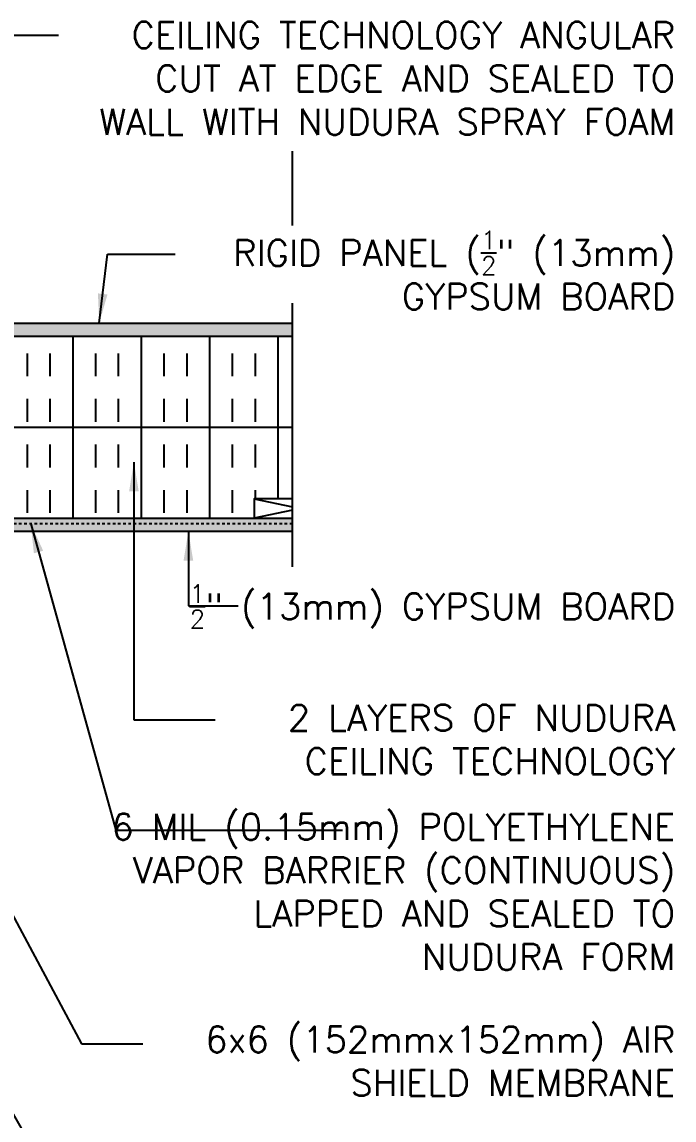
# Model space of a CAD drawing. Header units: inches. Extents: x 339 to 425, y -51 to 67.
# Drawn here: x 400.05 to 425.08, y -11.69 to 30.48 of the extents above; entities that cross this region are included whole.
import ezdxf

# ---------------------------------------------------------------- set-up
doc = ezdxf.new("R2010")
doc.units = ezdxf.units.IN
doc.header["$LTSCALE"] = 0.5
doc.header["$MEASUREMENT"] = 0
doc.linetypes.add('HIDDEN2', pattern=[0.1875, 0.125, -0.0625])
for name, color, linetype in [('HATCH', 12, 'Continuous'), ('line25', 2, 'Continuous'), ('LINE9', 9, 'Continuous'), ('TEXT', 4, 'Continuous')]:
    doc.layers.add(name, color=color, linetype=linetype)
doc.styles.add('DIM', font='romans.shx', dxfattribs={"width": 0.7})
doc.styles.add('ROMANS', font='romans.shx', dxfattribs={"height": 1.125})
doc.dimstyles.new('ext_12', dxfattribs={"dimscale": 12, "dimtxt": 0.09375, "dimasz": 0.09375, "dimexe": 0.09375, "dimexo": 0.0625, "dimgap": 0.0625, "dimtad": 1, "dimdec": 1, "dimzin": 3, "dimdsep": 46, "dimlunit": 4, "dimtxsty": 'DIM', "dimcen": 0.09, "dimdle": 0.09375, "dimclrt": 4, "dimadec": 0, "dimazin": 0, "dimtfac": 1, "dimtdec": 1, "dimtmove": 2, "dimatfit": 3, "dimfxl": 1, "dimfrac": 2, "dimtolj": 1, "dimtzin": 0, "dimarcsym": 0})
pattern_1 = [(90, (220.883, -16.3756), (-2.625, 2e-16), []), (90, (220.008, -16.3756), (-2.625, 2e-16), [0.875, -0.875]), (90, (219.133, -16.3756), (-2.625, 2e-16), [0.875, -0.875])]
pattern_2 = [(37.5, (220.88293, -16.3756), (-0.0157483, 0.48170594), [0, -0.38, 0, -0.425, 0, -0.40625]), (7.5, (220.8829, -16.3756), (0.4424442, 0.7055365), [0, -0.205, 0, -0.3425, 0, -0.13125]), (327.5, (220.57543, -16.3756), (0.7785355, 0.0014148), [0, -0.125, 0, -0.45, 0, -0.5875]), (317.5, (220.5754, -16.3756), (0.7515317, 0.219419), [0, -0.0625, 0, -0.295, 0, -0.3375])]

msp = doc.modelspace()

# ---------------------------------------------------------------- hatches: boundary and pattern name
at = {"layer": 'HATCH'}
h = msp.add_hatch(dxfattribs=at)
h.set_pattern_fill('AR-SAND', color=256, scale=0.25, style=0)
h.set_pattern_definition(pattern_2)
h.paths.add_polyline_path([(390.127, 18.919), (390.127, 18.419), (410.433, 18.419), (410.433, 18.919)])
h = msp.add_hatch(dxfattribs=at)
h.set_pattern_fill('INSUL', color=256, scale=7, angle=90, style=0)
h.set_pattern_definition(pattern_1)
h.paths.add_polyline_path([(390.127, 18.419), (390.127, 18.366), (390.743, 14.919), (410.433, 14.919), (410.433, 18.419)])
h = msp.add_hatch(dxfattribs=at)
h.set_pattern_fill('INSUL', color=256, scale=7, angle=90, style=0)
h.set_pattern_definition(pattern_1)
h.paths.add_polyline_path([(408.964, 11.419), (408.964, 12.169), (410.433, 12.169), (410.433, 14.919), (390.127, 14.919), (390.127, 14.866), (390.743, 11.419), (392.964, 11.419), (392.964, 12.169), (396.464, 12.169), (396.464, 11.419)])
h = msp.add_hatch(dxfattribs=at)
h.set_pattern_fill('AR-SAND', color=256, scale=0.25, style=0)
h.set_pattern_definition(pattern_2)
h.paths.add_polyline_path([(410.433, 10.919), (410.433, 11.419), (390.127, 11.419), (390.127, 10.919)])

# ---------------------------------------------------------------- linework, layer by layer
for p, q in [((408.964, 12.169), (410.433, 11.854)), ((410.433, 11.733), (408.964, 11.419))]:
    msp.add_line(p, q, dxfattribs=at)
at = {"layer": 'line25'}
for p, q in [((390.127, 18.419), (410.433, 18.419)), ((390.127, 14.919), (410.433, 14.919)), ((390.127, 11.419), (410.433, 11.419))]:
    msp.add_line(p, q, dxfattribs=at)
msp.add_lwpolyline([(410.433, 12.169), (408.964, 12.169), (408.964, 11.419), (410.433, 11.419)], dxfattribs=at)
at = {"layer": 'LINE9'}
for p, q in [((410.433, 22.659), (410.433, 25.521)), ((410.433, 9.551), (410.433, 19.677)), ((390.127, 18.919), (410.433, 18.919)), ((390.127, 10.919), (410.433, 10.919))]:
    msp.add_line(p, q, dxfattribs=at)
at = {"layer": 'LINE9', "linetype": 'HIDDEN2'}
msp.add_line((410.433, 11.208), (390.335, 11.208), dxfattribs=at)

# ---------------------------------------------------------------- texts
at = {"layer": 'TEXT', "char_height": 1, "attachment_point": 3, "style": 'ROMANS'}
for s, insert, width in [('\\A1;CEILING TECHNOLOGY ANGULAR CUT AT EDGE AND SEALED TO WALL WITH NUDURA SPRAY FOAM', (425.127, 30.482), 24.08024), ('\\A1;RIGID PANEL ({\\H0.7x;\\S1/2;}" (13mm) GYPSUM BOARD', (425.127, 22.452), 24.08024), ('\\A1;{\\H0.7x;\\S1/2;}" (13mm) GYPSUM BOARD', (425.127, 8.874), 17.8082), ('2 LAYERS OF NUDURA CEILING TECHNOLOGY ', (425.127, 4.256), 20.75456), ('6 MIL (0.15mm) POLYETHYLENE VAPOR BARRIER (CONTINUOUS) LAPPED AND SEALED TO NUDURA FORM', (425.127, 0.072), 23.76684), ('6x6 (152mmx152mm) AIR SHIELD MEMBRANE', (425.127, -8.097), 23.76684)]:
    msp.add_mtext(s, dxfattribs=dict(at, insert=insert, width=width))

# ---------------------------------------------------------------- leaders
at = {"layer": 'TEXT'}
for points in [[(390.308, 17.356), (398.85, 29.974), (401.447, 29.974)], [(403.014, 18.919), (403.33, 21.563), (405.926, 21.563)], [(404.346, 13.577), (404.346, 3.68), (407.461, 3.68)], [(391.567, 11.333), (402.338, -8.768), (404.691, -8.768)], [(400.384, 11.208), (403.646, -0.561), (412.358, -0.561)], [(406.438, 10.919), (406.438, 8.06), (408.349, 8.06)], [(390.627, 4.176), (400.96, -13.622), (403.314, -13.622)]]:
    msp.add_leader(points, dimstyle='ext_12', override={"dimgap": 0.0625, "dimtad": 0}, dxfattribs=at)

doc.saveas('drawing.dxf')
